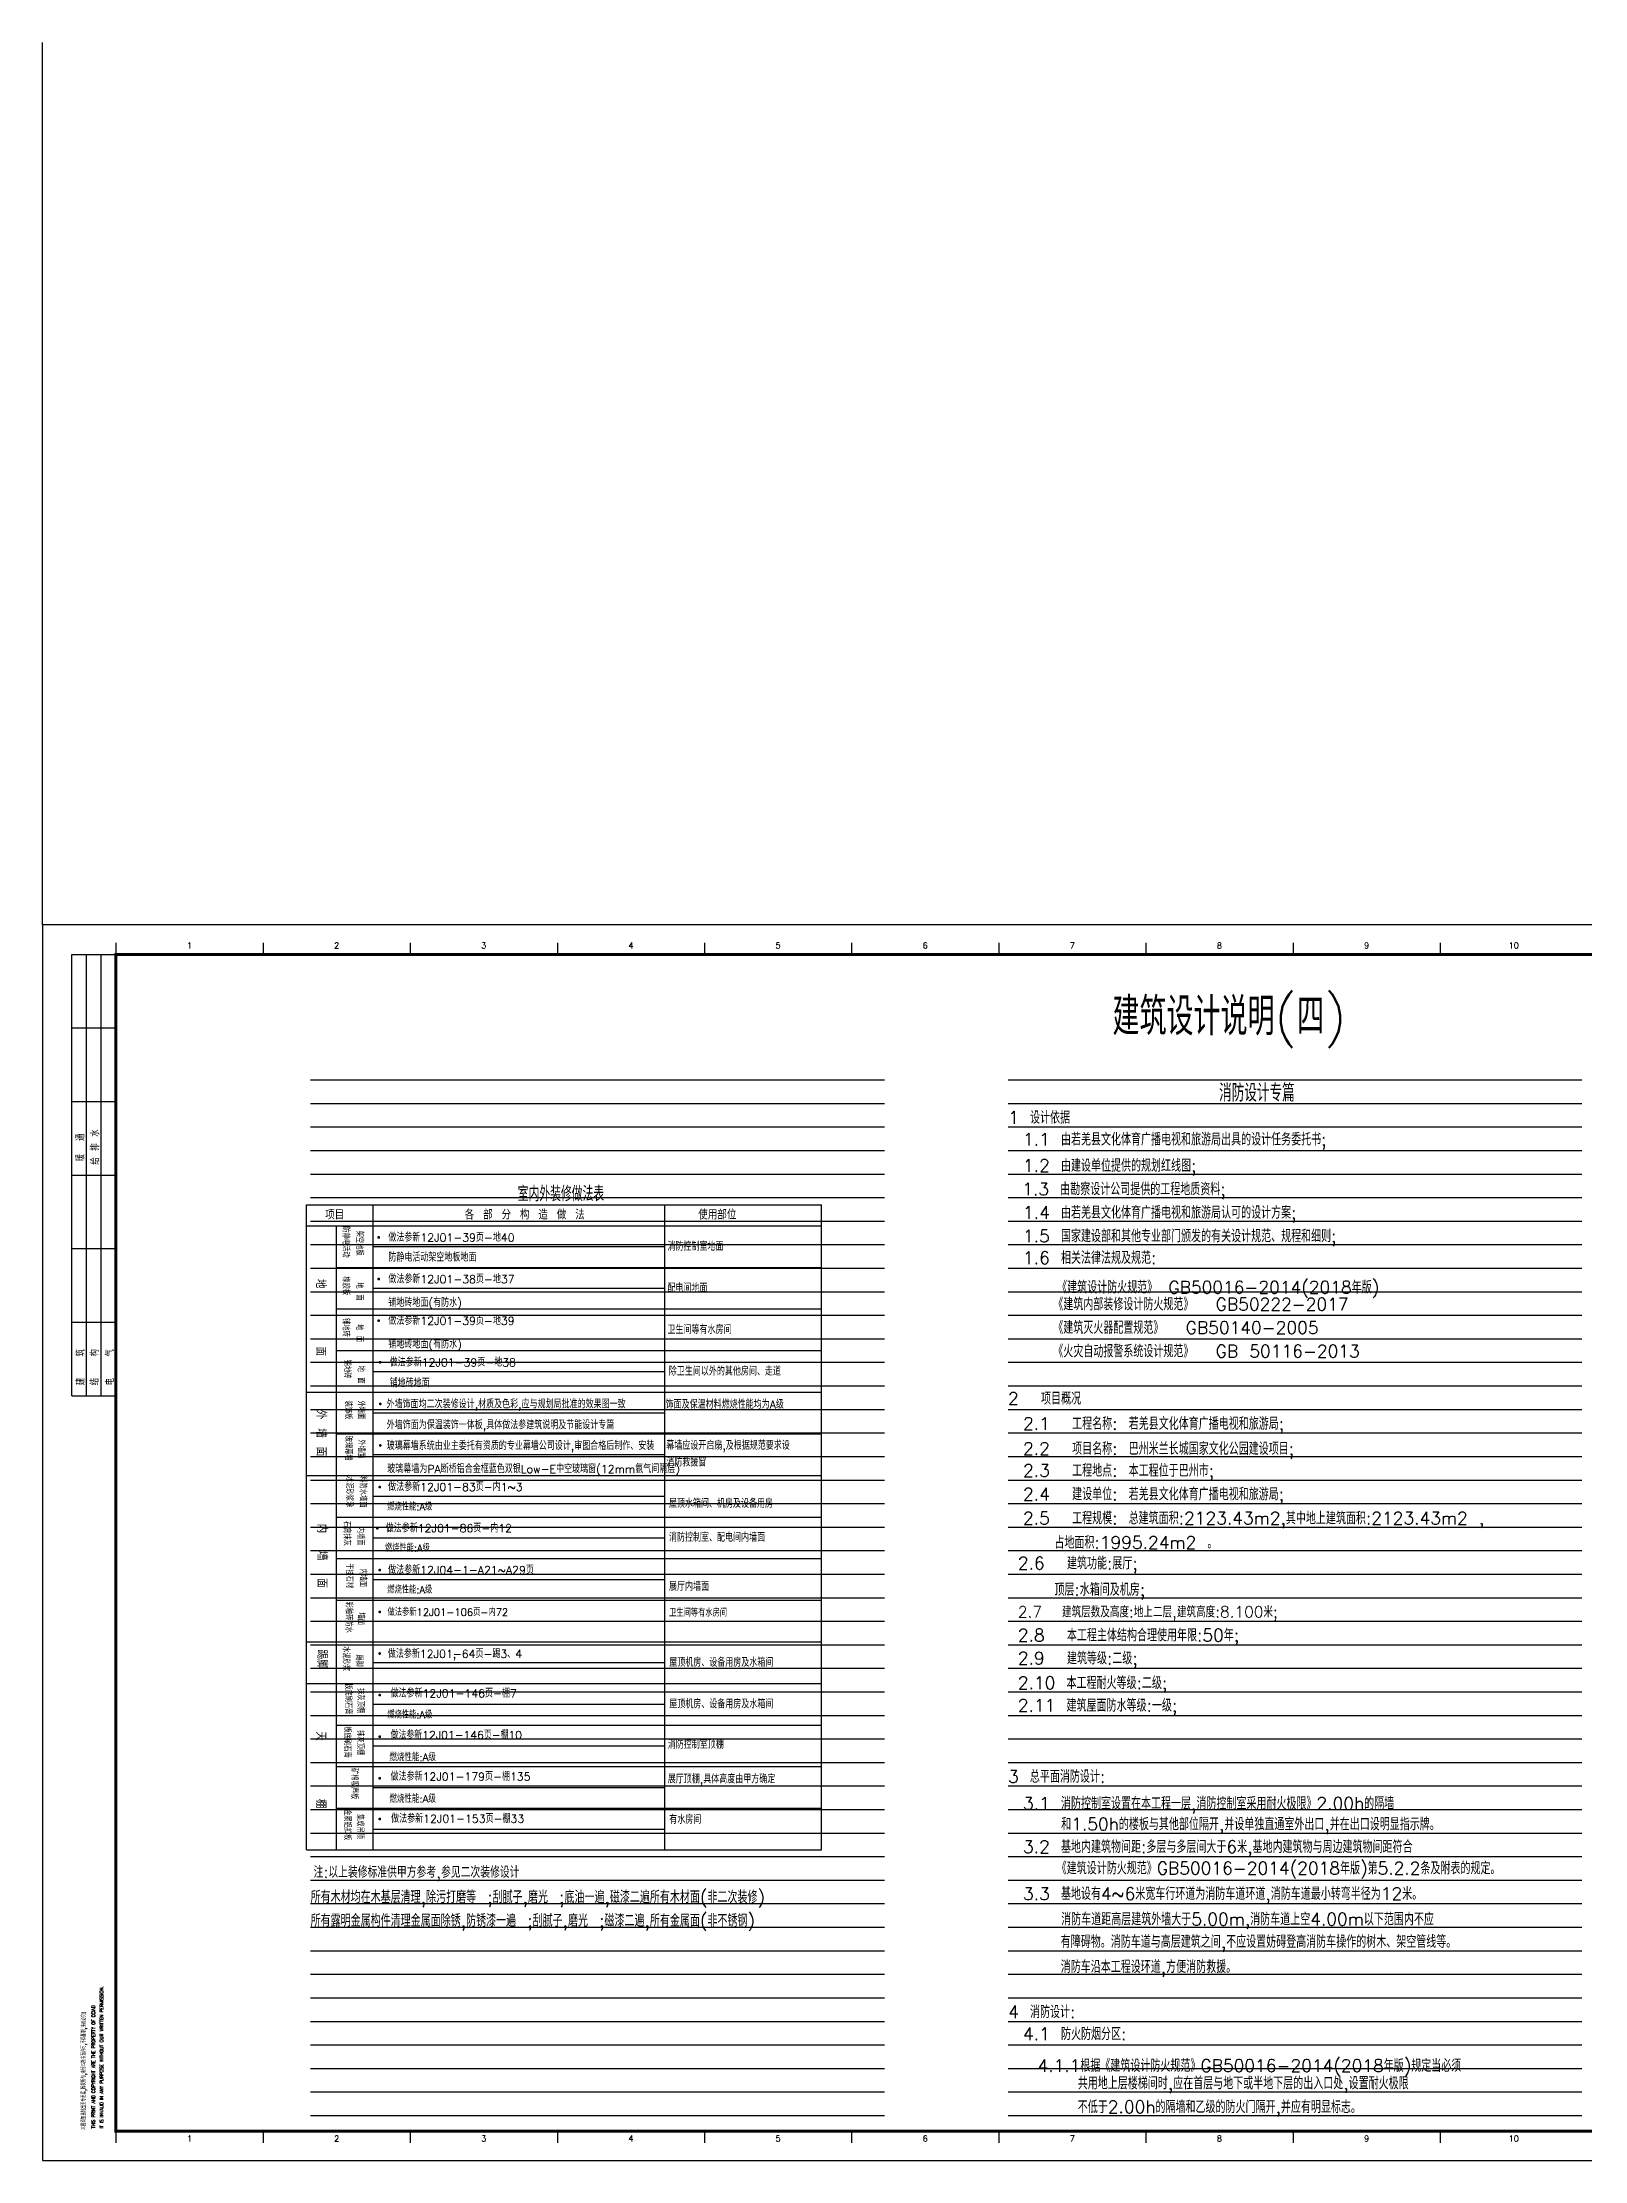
# Model space of a CAD drawing. Header units: inches. Extents: x 0 to 508000, y 0 to 738838.
# Drawn here: x 0 to 52409, y 222738 to 294738 of the extents above; entities that cross this region are included whole.
import ezdxf
from ezdxf.enums import TextEntityAlignment as Align
from ezdxf.lldxf.tags import DXFTag

# ---------------------------------------------------------------- set-up
doc = ezdxf.new("R2010")
doc.units = ezdxf.units.IN
doc.header["$LTSCALE"] = 1000
doc.header["$MEASUREMENT"] = 0
doc.layers.get('0').update_dxf_attribs({"true_color": 0xffffff})
for name, color, linetype, true_color in [('TK', 7, 'Continuous', 0xffffff), ('ZG-图框层', 4, 'Continuous', 0x00ffff), ('打底线', 7, 'Continuous', 0xffffff)]:
    doc.layers.add(name, color=color, linetype=linetype, true_color=true_color)
doc.styles.add('CCIAD-图框(会签栏)', font='txt.shx', dxfattribs={"height": 0.2, "bigfont": 'gbcbig.shx'})
doc.styles.add('CCIAD-图框(版权说明)', font='SIMPLEX.shx', dxfattribs={"height": 0.2, "bigfont": 'gbcbig.shx'})
doc.styles.add('ISOCP', font='txt.shx', dxfattribs={"height": 0.2, "bigfont": 'gbcbig.shx'})
doc.styles.add('TXTSTY_ANONYMOUS', font='txt.shx', dxfattribs={"height": 0.2, "bigfont": 'gbcbig.shx'})
tags = doc.linetypes.add('DOT2', pattern=[0.125, 0, -0.125]).pattern_tags.tags
tags[6:7] = [DXFTag(74, 4), DXFTag(75, 0), DXFTag(340, '0'), DXFTag(46, 0.0), DXFTag(50, 0.0), DXFTag(44, 0.0), DXFTag(45, 0.0)]
tags[4:5] = [DXFTag(74, 4), DXFTag(75, 0), DXFTag(340, '0'), DXFTag(46, 0.0), DXFTag(50, 0.0), DXFTag(44, 0.0), DXFTag(45, 0.0)]

msp = doc.modelspace()

# ---------------------------------------------------------------- linework, layer by layer
at = {"lineweight": -3}
msp.add_line((0, 264738), (0, 294738), dxfattribs=at)
at = {"color": 0, "lineweight": -3}
for p, q in [((8980, 233302), (8980, 255231)), ((8980, 255231), (26474, 255231)), ((8980, 233302), (8980, 255231)), ((8980, 255231), (26474, 255231)), ((11229, 255231), (11229, 233302)), ((21141, 255231), (21141, 233302)), ((26474, 233302), (26474, 255231)), ((8980, 254515), (26474, 254515)), ((9985, 254515), (9985, 233302)), ((9985, 254515), (26474, 254515)), ((9985, 254515), (26474, 254515)), ((11229, 253808), (21141, 253808)), ((9985, 253101), (26474, 253101)), ((11229, 252394), (21141, 252394)), ((9985, 251686), (26474, 251686)), ((11182, 251686), (21094, 251686)), ((9985, 250272), (26474, 250272)), ((9985, 250272), (26474, 250272)), ((11229, 250272), (21094, 250272)), ((11229, 249565), (21141, 249565)), ((8980, 248858), (26474, 248858)), ((8980, 248858), (26474, 248858)), ((8980, 248858), (21141, 248858)), ((9985, 248858), (26474, 248858)), ((9985, 248858), (26474, 248858)), ((9985, 248858), (26474, 248858)), ((9985, 248858), (26474, 248858)), ((9985, 248858), (26474, 248858)), ((9985, 248858), (26474, 248858)), ((9985, 248858), (26474, 248858)), ((11229, 248151), (21141, 248151)), ((9985, 247444), (26474, 247444)), ((11229, 246737), (21141, 246737)), ((8980, 246030), (26474, 246030)), ((9985, 246030), (26474, 246030)), ((9985, 246030), (26474, 246030)), ((11229, 245323), (21141, 245323)), ((9985, 244615), (26474, 244615)), ((11229, 243908), (21141, 243908)), ((9985, 243201), (26474, 243201)), ((11229, 242494), (21141, 242494)), ((11229, 242494), (21141, 242494)), ((12472, 242494), (21141, 242494)), ((9985, 241787), (26474, 241787)), ((9985, 241787), (26474, 241787)), ((9985, 241787), (26474, 241787)), ((11229, 241787), (21141, 241787)), ((11229, 241787), (21141, 241787)), ((11229, 241080), (21141, 241080)), ((8980, 240373), (26474, 240373)), ((9985, 240373), (26474, 240373)), ((11229, 239666), (21141, 239666)), ((8980, 238959), (26474, 238959)), ((9985, 238959), (26474, 238959)), ((9985, 238959), (26474, 238959)), ((11229, 238252), (21141, 238252)), ((9985, 237545), (26474, 237545)), ((11229, 236838), (21141, 236838)), ((9985, 236131), (26474, 236131)), ((11229, 235424), (21141, 235424)), ((9985, 234716), (26474, 234716)), ((11229, 234009), (21141, 234009)), ((11229, 234009), (21141, 234009)), ((8980, 233302), (26474, 233302)), ((9985, 233302), (26474, 233302))]:
    msp.add_line(p, q, dxfattribs=at)
at = {"color": 2, "lineweight": -3, "true_color": 0xffff00, "const_width": 46.9}
for points in [[(11406, 254118, 1), (11453, 254118, 1)], [(11406, 252704, 1), (11453, 252704, 1)], [(11406, 251289, 1), (11453, 251289, 1)], [(11453, 249875, 1), (11500, 249875, 1)], [(11442, 237148, 1), (11489, 237148, 1)]]:
    msp.add_lwpolyline(points, format="xyb", close=True, dxfattribs=at)
at = {"color": 0, "lineweight": -3, "const_width": 46.9}
for points in [[(11458, 248461, 1), (11505, 248461, 1)], [(11458, 247047, 1), (11505, 247047, 1)], [(11442, 245633, 1), (11489, 245633, 1)], [(11359, 244230, 1), (11407, 244230, 1)], [(11442, 242810, 1), (11489, 242810, 1)], [(11442, 241390, 1), (11489, 241390, 1)], [(11442, 239976, 1), (11489, 239976, 1)], [(11442, 238562, 1), (11489, 238562, 1)], [(11442, 235734, 1), (11489, 235734, 1)], [(11442, 234352, 1), (11489, 234352, 1)]]:
    msp.add_lwpolyline(points, format="xyb", close=True, dxfattribs=at)
at = {"layer": 'TK', "lineweight": -3}
for p, q in [((1000, 263738), (2500, 263738)), ((1000, 256238), (1000, 263738)), ((1500, 256238), (1500, 263738)), ((2000, 256238), (2000, 263738)), ((2500, 264130), (2500, 263738)), ((2500, 256238), (2500, 263738)), ((7500, 264130), (7500, 263738)), ((12500, 264130), (12500, 263738)), ((17500, 264130), (17500, 263738)), ((22500, 264130), (22500, 263738)), ((27500, 264130), (27500, 263738)), ((32500, 264130), (32500, 263738)), ((37500, 264130), (37500, 263738)), ((42500, 264130), (42500, 263738)), ((47500, 264130), (47500, 263738)), ((1000, 261238), (2500, 261238)), ((1000, 258738), (2500, 258738)), ((1000, 248738), (1000, 256238)), ((1000, 256238), (2500, 256238)), ((1000, 256238), (2500, 256238)), ((1500, 248738), (1500, 256238)), ((2000, 248738), (2000, 256238)), ((2500, 248738), (2500, 256238)), ((1000, 253738), (2500, 253738)), ((1000, 251238), (2500, 251238)), ((1000, 248738), (2500, 248738)), ((2500, 223738), (2500, 223347)), ((7500, 223738), (7500, 223347)), ((12500, 223738), (12500, 223347)), ((17500, 223738), (17500, 223347)), ((22500, 223738), (22500, 223347)), ((27500, 223738), (27500, 223347)), ((32500, 223738), (32500, 223347)), ((37500, 223738), (37500, 223347)), ((42500, 223738), (42500, 223347)), ((47500, 223738), (47500, 223347))]:
    msp.add_line(p, q, dxfattribs=at)
at = {"layer": 'ZG-图框层', "lineweight": -3}
msp.add_lwpolyline([(0, 222738), (89100, 222738), (89100, 264738), (0, 264738)], close=True, dxfattribs=at)
at = {"layer": 'ZG-图框层', "lineweight": -3, "const_width": 100}
msp.add_lwpolyline([(2500, 223738), (88100, 223738), (88100, 263738), (2500, 263738)], close=True, dxfattribs=at)
at = {"layer": '打底线', "color": 252, "linetype": 'DOT2', "lineweight": -3, "ltscale": 2, "true_color": 0x848484}
for p, q in [((9116, 259473), (28615, 259473)), ((32815, 259473), (52314, 259473)), ((9116, 258673), (28615, 258673)), ((32815, 258673), (52314, 258673)), ((9116, 257873), (28615, 257873)), ((32815, 257873), (52314, 257873)), ((9116, 257073), (28615, 257073)), ((32815, 257073), (52314, 257073)), ((9116, 256273), (28615, 256273)), ((32815, 256273), (52314, 256273)), ((9116, 255473), (28615, 255473)), ((32815, 255473), (52314, 255473)), ((9116, 254673), (28615, 254673)), ((32815, 254673), (52314, 254673)), ((9116, 253873), (28615, 253873)), ((32815, 253873), (52314, 253873)), ((9116, 253073), (28615, 253073)), ((32815, 253073), (52314, 253073)), ((9116, 252273), (28615, 252273)), ((32815, 252273), (52314, 252273)), ((9116, 251473), (28615, 251473)), ((32815, 251473), (52314, 251473)), ((9116, 250673), (28615, 250673)), ((32815, 250673), (52314, 250673)), ((9116, 249873), (28615, 249873)), ((32815, 249873), (52314, 249873)), ((9116, 249073), (28615, 249073)), ((32815, 249073), (52314, 249073)), ((9116, 248273), (28615, 248273)), ((32815, 248273), (52314, 248273)), ((9116, 247473), (28615, 247473)), ((32820, 247473), (52319, 247473)), ((9116, 246673), (28615, 246673)), ((32820, 246673), (52319, 246673)), ((9116, 245873), (28615, 245873)), ((32820, 245873), (52319, 245873)), ((9116, 245073), (28615, 245073)), ((32820, 245073), (52319, 245073)), ((9116, 244273), (28615, 244273)), ((32820, 244273), (52319, 244273)), ((9116, 243473), (28615, 243473)), ((32820, 243473), (52319, 243473)), ((9116, 242673), (28615, 242673)), ((32820, 242673), (52319, 242673)), ((9116, 241873), (28615, 241873)), ((32820, 241873), (52319, 241873)), ((9116, 241073), (28615, 241073)), ((32820, 241073), (52319, 241073)), ((9116, 240273), (28615, 240273)), ((32815, 240273), (52314, 240273)), ((9116, 239473), (28615, 239473)), ((32815, 239473), (52314, 239473)), ((9116, 238673), (28615, 238673)), ((32815, 238673), (52314, 238673)), ((9116, 237873), (28615, 237873)), ((32815, 237873), (52314, 237873)), ((9116, 237073), (28615, 237073)), ((32815, 237073), (52314, 237073)), ((9116, 236273), (28615, 236273)), ((32815, 236273), (52314, 236273)), ((9116, 235473), (28615, 235473)), ((32815, 235473), (52314, 235473)), ((9116, 234673), (28615, 234673)), ((32815, 234673), (52314, 234673)), ((9116, 233873), (28615, 233873)), ((32815, 233873), (52314, 233873)), ((9116, 233073), (28615, 233073)), ((32815, 233073), (52314, 233073)), ((9116, 232273), (28615, 232273)), ((32815, 232273), (52314, 232273)), ((9116, 231473), (28615, 231473)), ((32815, 231473), (52314, 231473)), ((9116, 230673), (28615, 230673)), ((32815, 230673), (52314, 230673)), ((9116, 229873), (28615, 229873)), ((32815, 229873), (52314, 229873)), ((9116, 229073), (28615, 229073)), ((32815, 229073), (52314, 229073)), ((9116, 228273), (28615, 228273)), ((32815, 228273), (52314, 228273)), ((9116, 227473), (28615, 227473)), ((32815, 227473), (52314, 227473)), ((9116, 226673), (28615, 226673)), ((32815, 226673), (52314, 226673)), ((9116, 225873), (28615, 225873)), ((32815, 225873), (52314, 225873)), ((9116, 225073), (28615, 225073)), ((32815, 225073), (52314, 225073)), ((9116, 224273), (28615, 224273)), ((32815, 224273), (52314, 224273))]:
    msp.add_line(p, q, dxfattribs=at)

# ---------------------------------------------------------------- texts
at = {"color": 7, "true_color": 0xffffff, "style": 'TXTSTY_ANONYMOUS'}
for s, height, p in [('建筑设计说明(四)', 1275, (36364, 260991)), ('消防设计专篇', 595, (39988, 258737))]:
    msp.add_text(s, height=height, dxfattribs=at).set_placement(p)
at = {"style": 'TXTSTY_ANONYMOUS'}
for s, height, p in [('1 设计依据', 425, (32820, 257983)), ('1.2 由建设单位提供的规划红线图;', 425, (33325, 256349)), ('1.3 由勘察设计公司提供的工程地质资料;', 425, (33300, 255551)), ('1.5 国家建设部和其他专业部门颁发的有关设计规范、规程和细则;', 425, (33325, 253955)), ('1.6 相关法律法规及规范:', 425, (33325, 253215)), ('《建筑内部装修设计防火规范》  GB50222-2017', 425, (34354, 251636)), ('《建筑设计防火规范》 GB50016-2014(2018年版)', 425, (34485, 252212)), ('《建筑灭火器配置规范》  GB50140-2005', 425, (34354, 250840)), ('《火灾自动报警系统设计规范》  GB 50116-2013', 425, (34354, 250040)), ('2  项目概况', 425, (32815, 248434)), ('2.1  工程名称: 若羌县文化体育广播电视和旅游局;', 425, (33325, 247578)), ('2.2  项目名称: 巴州米兰长城国家文化公园建设项目;', 425, (33325, 246727)), ('2.4  建设单位: 若羌县文化体育广播电视和旅游局;', 425, (33325, 245182)), ('2.5  工程规模: 总建筑面积:2123.43m2,其中地上建筑面积:2123.43m2 ,', 425, (33325, 244365)), ('占地面积:1995.24m2 。', 425, (34391, 243538)), ('2.6  建筑功能:展厅; ', 425, (33149, 242834)), ('顶层:水箱间及机房;', 425, (34391, 241938)), ('2.7  建筑层数及高度:地上二层,建筑高度:8.100米;', 382.5, (33149, 241201)), ('2.8  本工程主体结构合理使用年限:50年;', 425, (33149, 240387)), ('2.9  建筑等级:二级;', 425, (33149, 239605)), ('2.10 本工程耐火等级:二级;', 425, (33149, 238766)), ('2.11 建筑屋面防水等级:一级;', 425, (33149, 238000)), ('3 总平面消防设计: ', 425, (32815, 235583)), ('和1.50h的楼板与其他部位隔开,并设单独直通室外出口,并在出口设明显指示牌。', 425, (34622, 233966)), ('注:以上装修标准供甲方参考,参见二次装修设计', 391.71, (9217, 232352)), ('《建筑设计防火规范》GB50016-2014(2018年版)第5.2.2条及附表的规定。', 425, (34469, 232468)), ('所有木材均在木基层清理,除污打磨等 ;刮腻子,磨光 ;底油一遍,磁漆二遍所有木材面(非二次装修)', 425, (9116, 231487)), ('3.3 基地设有4~6米宽车行环道为消防车道环道,消防车道最小转弯半径为12米。', 425, (33325, 231599)), ('所有露明金属构件清理金属面除锈,防锈漆一遍 ;刮腻子,磨光 ;磁漆二遍,所有金属面(非不锈钢)', 425, (9116, 230687)), ('消防车道距高层建筑外墙大于5.00m,消防车道上空4.00m以下范围内不应', 425, (34622, 230736)), ('有障碍物。消防车道与高层建筑之间,不应设置妨碍登高消防车操作的树木、架空管线等。', 425, (34606, 229970)), ('消防车沿本工程设环道,方便消防救援。', 425, (34606, 229116)), ('4 消防设计: ', 425, (32820, 227583)), ('4.1 防火防烟分区:', 425, (33325, 226834)), ('4.1.1根据《建筑设计防火规范》GB50016-2014(2018年版)规定当必须', 425, (33816, 225756)), ('共用地上层楼梯间时,应在首层与地下或半地下层的出入口处,设置耐火极限', 425, (35185, 225160)), ('不低于2.00h的隔墙和乙级的防火门隔开,并应有明显标志。', 425, (35185, 224352))]:
    msp.add_text(s, height=height, dxfattribs=at).set_placement(p)
at = {"color": 2, "true_color": 0xffff00, "style": 'TXTSTY_ANONYMOUS'}
for s, height, p in [('1.1 由若羌县文化体育广播电视和旅游局出具的设计任务委托书;', 425, (33325, 257241)), ('1.4 由若羌县文化体育广播电视和旅游局认可的设计方案;', 425, (33325, 254753)), ('做法参新12J01-39页-地40', 272, (11757, 253977)), ('防静电活动架空地板地面', 272, (11757, 253302)), ('消防控制室地面', 272, (21242, 253669)), ('做法参新12J01-38页-地37', 272, (11757, 252562)), ('铺地砖地面(有防水)', 272, (11757, 251762)), ('配电间地面', 272, (21242, 252255)), ('做法参新12J01-39页-地39', 272, (11757, 251148)), ('铺地砖地面(有防水)', 272, (11757, 250347)), ('卫生间等有水房间', 272, (21242, 250840)), ('做法参新12J01-39页-地38', 272, (11804, 249734)), ('铺地砖地面', 272, (11804, 249027)), ('除卫生间以外的其他房间、走道', 272, (21289, 249426)), ('外墙饰面均二次装修设计,材质及色彩,应与规划局批准的效果图一致', 272, (11698, 248310)), ('饰面及保温材料燃烧性能均为A级', 272, (21180, 248301)), ('外墙饰面为保温装饰一体板,具体做法参建筑说明及节能设计专篇', 272, (11702, 247603)), ('玻璃幕墙系统由业主委托有资质的专业幕墙公司设计,审图合格后制作、安装', 272, (11702, 246896)), ('幕墙应设开启扇,及根据规范要求设', 272, (21203, 246906)), ('玻璃幕墙为PA断桥铝合金框蓝色双银Low-E中空玻璃窗(12mm氩气间隔层)', 272, (11722, 246111)), ('消防救援窗', 272, (21203, 246336)), ('做法参新12J01-83页-内1~3', 272, (11751, 245499)), ('燃烧性能:A级', 246.5, (11722, 244841)), ('屋顶水箱间、机房及设备用房', 272, (21294, 244932)), ('做法参新12J01-86页-内12', 272, (11669, 244096)), ('消防控制室、配电间内墙面', 272, (21294, 243780)), ('燃烧性能:A级', 246.5, (11640, 243438)), ('做法参新12J04-1-A21~A29页', 272, (11751, 242676)), ('燃烧性能:A级', 246.5, (11722, 242019)), ('展厅内墙面', 272, (21294, 242110)), ('做法参新12J01-106页-内72', 246.5, (11730, 241256)), ('卫生间等有水房间', 246.5, (21296, 241235)), ('做法参新12J01-64页-踢3、4', 272, (11741, 239825)), ('屋顶机房、设备用房及水箱间', 272, (21304, 239530)), ('屋顶机房、设备用房及水箱间', 272, (21304, 238116)), ('燃烧性能:A级', 246.5, (11722, 237771)), ('做法参新12J01-146页-棚10', 268.6, (11833, 237070)), ('消防控制室顶棚', 272, (21252, 236743)), ('燃烧性能:A级', 255, (11792, 236320)), ('展厅顶棚,具体高度由甲方确定', 272, (21252, 235567)), ('燃烧性能:A级', 255, (11792, 234906)), ('3.1 消防控制室设置在本工程一层,消防控制室采用耐火极限》2.00h的隔墙', 425, (33325, 234670)), ('3.2 基地内建筑物间距:多层与多层间大于6米,基地内建筑物与周边建筑物间距符合', 425, (33325, 233194))]:
    msp.add_text(s, height=height, dxfattribs=at).set_placement(p)
at = {"color": 6, "true_color": 0xff00ff, "style": 'TXTSTY_ANONYMOUS'}
msp.add_text('室内外装修做法表', height=510, dxfattribs=at).set_placement((16154, 255347))
at = {"color": 0, "style": 'TXTSTY_ANONYMOUS'}
for s, height, p in [('项目', 340, (9609, 254728)), ('各 部 分 构 造 做 法 ', 340, (14351, 254728)), ('使用部位', 340, (22290, 254728)), (',', 272, (13947, 239825)), ('做法参新12J01-146页-棚7', 272, (11833, 238484)), ('做法参新12J01-179页-棚135   ', 272, (11833, 235655)), ('做法参新12J01-153页-棚33', 272, (11851, 234224)), ('有水房间', 272, (21304, 234188))]:
    msp.add_text(s, height=height, dxfattribs=at).set_placement(p)
at = {"color": 2, "true_color": 0xffff00, "style": 'TXTSTY_ANONYMOUS'}
for s, height, p in [('防静电活动', 212.5, (10203, 254496)), ('架空地板', 212.5, (10668, 254345)), ('橡胶板', 212.5, (10203, 252793)), ('地      面', 340, (9294, 252708)), ('  地 面', 212.5, (10668, 252968)), ('铺地砖', 212.5, (10203, 251379)), ('  地 面', 212.5, (10668, 251553)), ('铺地砖', 212.5, (10250, 249965)), ('  地 面', 212.5, (10715, 250139)), ('外 墙 面', 340, (9307, 248255)), ('水泥砂浆涂', 212.5, (10322, 246007)), ('料防水墙面', 212.5, (10784, 246001)), ('石膏抹灰', 212.5, (10239, 244481)), (' 内墙面', 212.5, (10701, 244475)), ('干挂石材', 212.5, (10322, 243046)), ('内墙面', 212.5, (10784, 242870)), ('彩釉砖防水', 212.5, (10304, 241739)), ('墙面', 212.5, (10718, 241369)), ('水泥砂浆', 212.5, (10209, 240224)), ('踢脚', 212.5, (10654, 239945)), ('板底刷石膏', 212.5, (10284, 238965)), ('抹灰顶棚', 212.5, (10704, 238800)), ('板底刷石膏', 212.5, (10251, 237497)), ('抹灰顶棚', 212.5, (10694, 237369)), ('矿棉吸声板', 212.5, (10494, 236083)), ('金属铝扣板', 212.5, (10253, 234688)), ('集成吊顶', 212.5, (10689, 234523))]:
    msp.add_text(s, height=height, rotation=270, dxfattribs=at).set_placement(p)
at = {"color": 0, "style": 'TXTSTY_ANONYMOUS'}
for s, height, p in [('装饰板', 212.5, (10283, 248573)), ('外墙面 ', 212.5, (10721, 248573)), ('玻璃幕墙', 212.5, (10290, 247380)), ('外墙面 ', 212.5, (10728, 247253)), ('内  墙  面', 340, (9339, 244391)), ('踢脚', 340, (9339, 240107)), ('天      棚', 340, (9301, 237331))]:
    msp.add_text(s, height=height, rotation=270, dxfattribs=at).set_placement(p)
at = {"color": 1, "true_color": 0xff0000, "style": 'TXTSTY_ANONYMOUS'}
msp.add_text('2.3  工程地点: 本工程位于巴州市;', height=425, dxfattribs=at).set_placement((33325, 245983))
at = {"layer": 'TK', "style": 'ISOCP'}
for s, p in [('1', (5000, 264042)), ('2', (10000, 264042)), ('3', (15000, 264042)), ('4', (20000, 264042)), ('5', (25000, 264042)), ('6', (30000, 264042)), ('7', (35000, 264042)), ('8', (40000, 264042)), ('9', (45000, 264042)), ('10', (50000, 264042)), ('1', (5000, 223488)), ('2', (10000, 223488)), ('3', (15000, 223488)), ('4', (20000, 223488)), ('5', (25000, 223488)), ('6', (30000, 223488)), ('7', (35000, 223488)), ('8', (40000, 223488)), ('9', (45000, 223488)), ('10', (50000, 223488))]:
    msp.add_text(s, height=200, dxfattribs=at).set_placement(p, align=Align.MIDDLE_CENTER)
at = {"layer": 'TK', "style": 'CCIAD-图框(会签栏)'}
for s, p in [('暖  通', (1427, 256704)), ('给 排 水', (1927, 256594)), ('建   筑', (1435, 249094)), ('结   构', (1909, 249094)), ('电   气', (2435, 249094))]:
    msp.add_text(s, height=250, rotation=90, dxfattribs=at).set_placement(p)
at = {"layer": 'TK', "style": 'CCIAD-图框(版权说明)', "width": 0.8}
for s, height, p in [('THIS PRINT AND COPYRIGHT ARE THE PROPERTY OF CCIAD ', 120, (1790, 223830)), ('IT IS INVALID IN ANY PURPOSE WITHOUT OUR WRITTEN PERMISSION.', 120, (2071, 223830)), ('本图须加盖院出图专用章,版权所有,未经本院书面许可,不得翻制,违者必究!', 150, (1478, 223787))]:
    msp.add_text(s, height=height, rotation=90, dxfattribs=at).set_placement(p)

doc.saveas('drawing.dxf')
